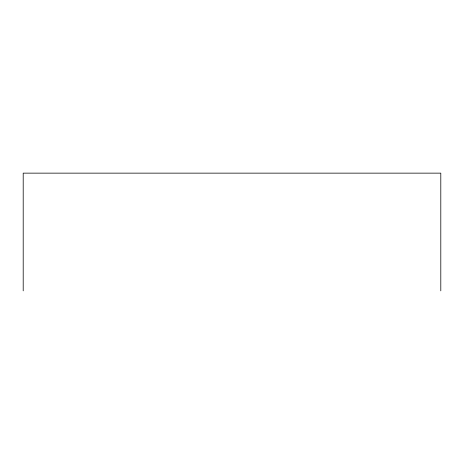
<?xml version="1.0" encoding="UTF-8"?>
<svg xmlns="http://www.w3.org/2000/svg" width="464" height="464" viewBox="0 0 464 464"><rect width="100%" height="100%" fill="white"/><g stroke="black" fill="none" stroke-linecap="round" stroke-linejoin="round"><path stroke-width="0.7" d="M440.8 290.858L440.8 173.142L23.2 173.142L23.2 290.858"/></g></svg>
